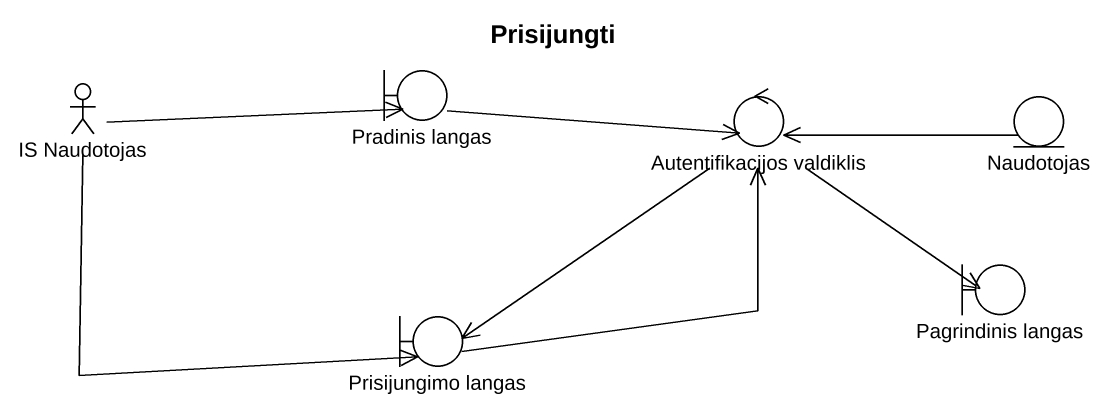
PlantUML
@startuml
title Prisijungti
actor "IS Naudotojas" as IS_Naudotojas
boundary "Pradinis langas" as Pradinis_langas
control "Autentifikacijos valdiklis" as Autentifikacijos_valdiklis
entity Naudotojas
boundary "Prisijungimo langas" as Prisijungimo_langas
boundary "Pagrindinis langas" as Pagrindinis_langas
IS_Naudotojas -right-> Pradinis_langas
IS_Naudotojas --> Prisijungimo_langas
Pradinis_langas -right-> Autentifikacijos_valdiklis
Autentifikacijos_valdiklis --> Prisijungimo_langas
Autentifikacijos_valdiklis --> Pagrindinis_langas
Naudotojas -left-> Autentifikacijos_valdiklis
Prisijungimo_langas -up-> Autentifikacijos_valdiklis
@enduml
